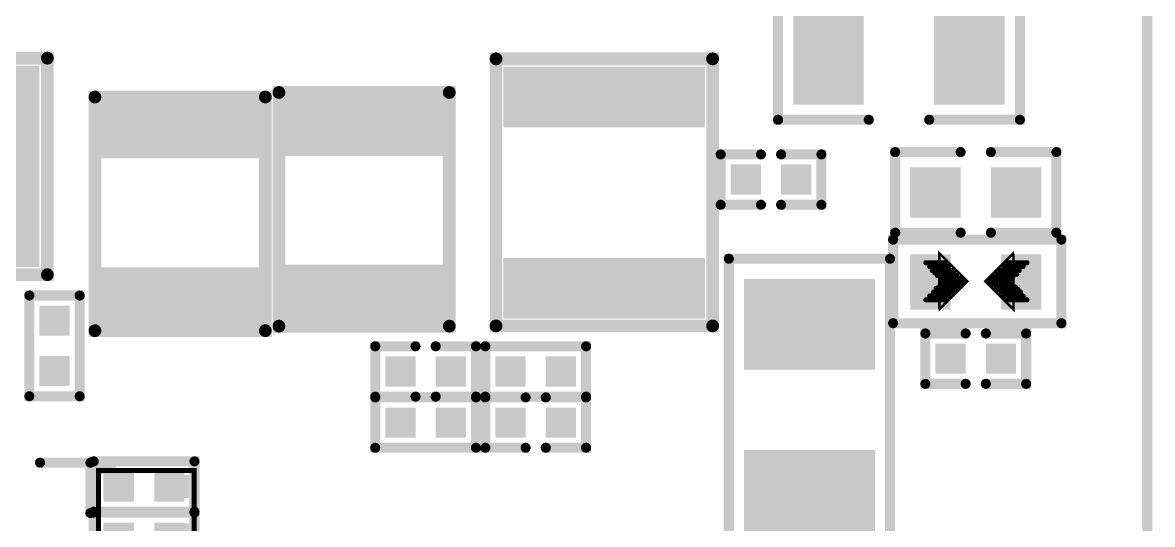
# Model space of a CAD drawing. Extents: x 109.4 to 149.6, y 97.5 to 152.5.
# Drawn here: x 138.36 to 149.58, y 133.36 to 138.34 of the extents above; entities that cross this region are included whole.
import ezdxf

# ---------------------------------------------------------------- set-up
doc = ezdxf.new("R2010")
doc.units = 0
doc.header["$MEASUREMENT"] = 0
doc.linetypes.add('TRMIDX_0', pattern=[2, 1, 1])
doc.linetypes.add('TRMIDX_1', pattern=[2, 1, 1])
doc.layers.get('0').update_dxf_attribs({"linetype": 'CONTINUOUS'})
for name, color, linetype in [('BOARD_OUTLINE_00', 254, 'CONTINUOUS'), ('DRIL_NPLTE_THRU_01', 3, 'CONTINUOUS'), ('DRIL_NPLTE_THRU_02', 171, 'CONTINUOUS'), ('DRIL_NPLTE_THRU_03', 34, 'CONTINUOUS'), ('DRIL_NPLTE_THRU_04', 1, 'CONTINUOUS'), ('DRIL_NPLTE_THRU_05', 171, 'CONTINUOUS'), ('DRIL_NPLTE_THRU_06', 136, 'CONTINUOUS'), ('DRIL_NPLTE_THRU_07', 216, 'CONTINUOUS'), ('DRIL_NPLTE_THRU_08', 2, 'CONTINUOUS'), ('DRIL_NPLTE_THRU_09', 6, 'CONTINUOUS'), ('DRIL_NPLTE_THRU_10', 106, 'CONTINUOUS'), ('DRIL_NPLTE_THRU_11', 171, 'CONTINUOUS'), ('DRIL_NPLTE_THRU_12', 176, 'CONTINUOUS'), ('DRIL_PLTE_THRU_01', 3, 'CONTINUOUS'), ('DRIL_PLTE_THRU_02', 171, 'CONTINUOUS'), ('DRIL_PLTE_THRU_03', 34, 'CONTINUOUS'), ('DRIL_PLTE_THRU_04', 1, 'CONTINUOUS'), ('DRIL_PLTE_THRU_05', 171, 'CONTINUOUS'), ('DRIL_PLTE_THRU_06', 136, 'CONTINUOUS'), ('DRIL_PLTE_THRU_07', 216, 'CONTINUOUS'), ('DRIL_PLTE_THRU_08', 2, 'CONTINUOUS'), ('DRIL_PLTE_THRU_09', 6, 'CONTINUOUS'), ('DRIL_PLTE_THRU_10', 106, 'CONTINUOUS'), ('DRIL_PLTE_THRU_11', 171, 'CONTINUOUS'), ('DRIL_PLTE_THRU_12', 176, 'CONTINUOUS'), ('PADS_BOT', 5, 'CONTINUOUS'), ('PADS_INNER', 96, 'CONTINUOUS'), ('PADS_TOP', 96, 'CONTINUOUS'), ('PADS_XR_121', 254, 'CONTINUOUS'), ('PADS_XR_123', 3, 'CONTINUOUS'), ('PART_TOP_2DLINE_00', 254, 'CONTINUOUS'), ('PART_TOP_2DLINE_01', 254, 'CONTINUOUS'), ('PART_TOP_2DLINE_126', 253, 'CONTINUOUS'), ('PART_TOP_COPPER_01', 254, 'CONTINUOUS')]:
    doc.layers.add(name, color=color, linetype=linetype)

# ---------------------------------------------------------------- blocks, each defined once
blk = doc.blocks.new('BOARD_1')
at = {"layer": 'BOARD_OUTLINE_00', "const_width": 0.1}
blk.add_lwpolyline([(7.043, -3.358, 0.414214), (3.696, -6.706), (3.696, -55.29, 0.414214), (6.744, -58.338), (40.389, -58.338, 0.414214), (43.716, -55.012), (43.716, -6.664, 0.414214), (40.41, -3.358)], format="xyb", close=True, dxfattribs=at)
blk = doc.blocks.new('SMOOTH_0$1')
at = {"const_width": 0.05}
blk.add_lwpolyline([(-0.025, 0, 1), (0.025, 0, 1)], format="xyb", close=True, dxfattribs=at)
blk = doc.blocks.new('PART_BODY_TOP_722')
at = {"layer": 'PART_TOP_2DLINE_00', "const_width": 0.1}
blk.add_lwpolyline([(-1.5, 0.8), (1.5, 0.8), (1.5, -0.8), (-1.5, -0.8)], close=True, dxfattribs=at)
at = {"layer": 'PART_TOP_2DLINE_00'}
for p in [(-1.5, 0.8), (1.5, 0.8), (-1.5, -0.8), (1.5, -0.8)]:
    blk.add_blockref('SMOOTH_0$1', p, dxfattribs=at)
blk = doc.blocks.new('DRIL_HOLE_0')
blk.add_lwpolyline([(0, 0, 1), (0, 0, 1)], format="xyb", close=True)
blk = doc.blocks.new('PAD_0')
blk.add_lwpolyline([(0, 0, 1), (0, 0, 1)], format="xyb", close=True)
blk = doc.blocks.new('PAD_6')
at = {"const_width": 0.9}
blk.add_lwpolyline([(-0.65, 0), (0.65, 0)], dxfattribs=at)
blk = doc.blocks.new('STK_TOP_14')
at = {"layer": 'DRIL_PLTE_THRU_01'}
blk.add_blockref('DRIL_HOLE_0', (0, 0), dxfattribs=at)
at = {"layer": 'DRIL_PLTE_THRU_02'}
blk.add_blockref('DRIL_HOLE_0', (0, 0), dxfattribs=at)
at = {"layer": 'DRIL_PLTE_THRU_03'}
blk.add_blockref('DRIL_HOLE_0', (0, 0), dxfattribs=at)
at = {"layer": 'DRIL_PLTE_THRU_04'}
blk.add_blockref('DRIL_HOLE_0', (0, 0), dxfattribs=at)
at = {"layer": 'DRIL_PLTE_THRU_05'}
blk.add_blockref('DRIL_HOLE_0', (0, 0), dxfattribs=at)
at = {"layer": 'DRIL_PLTE_THRU_06'}
blk.add_blockref('DRIL_HOLE_0', (0, 0), dxfattribs=at)
at = {"layer": 'DRIL_PLTE_THRU_07'}
blk.add_blockref('DRIL_HOLE_0', (0, 0), dxfattribs=at)
at = {"layer": 'DRIL_PLTE_THRU_08'}
blk.add_blockref('DRIL_HOLE_0', (0, 0), dxfattribs=at)
at = {"layer": 'DRIL_PLTE_THRU_09'}
blk.add_blockref('DRIL_HOLE_0', (0, 0), dxfattribs=at)
at = {"layer": 'DRIL_PLTE_THRU_10'}
blk.add_blockref('DRIL_HOLE_0', (0, 0), dxfattribs=at)
at = {"layer": 'DRIL_PLTE_THRU_11'}
blk.add_blockref('DRIL_HOLE_0', (0, 0), dxfattribs=at)
at = {"layer": 'DRIL_PLTE_THRU_12'}
blk.add_blockref('DRIL_HOLE_0', (0, 0), dxfattribs=at)
at = {"layer": 'PADS_BOT'}
blk.add_blockref('PAD_0', (0, 0), dxfattribs=at)
at = {"layer": 'PADS_INNER'}
blk.add_blockref('PAD_0', (0, 0), dxfattribs=at)
at = {"layer": 'PADS_TOP', "rotation": 90}
blk.add_blockref('PAD_6', (0, 0), dxfattribs=at)
blk = doc.blocks.new('SYM_TOP_24')
for name, p in [('STK_TOP_14', (-0.85, 0)), ('STK_TOP_14', (0.85, 0)), ('PART_BODY_TOP_722', (0, 0))]:
    blk.add_blockref(name, p)
blk = doc.blocks.new('PART_TOP_10')
blk.add_blockref('SYM_TOP_24', (0, 0))
blk = doc.blocks.new('PART_BODY_TOP_727')
at = {"layer": 'PART_TOP_2DLINE_126', "const_width": 0.1}
for points in [[(-0.1, 0.25), (-0.5, 0.25), (-0.5, -0.25), (-0.1, -0.25)], [(0.1, 0.25), (0.5, 0.25), (0.5, -0.25), (0.1, -0.25)]]:
    blk.add_lwpolyline(points, dxfattribs=at)
at = {"layer": 'PART_TOP_2DLINE_126'}
for p in [(-0.5, 0.25), (-0.1, 0.25), (0.1, 0.25), (0.5, 0.25), (-0.5, -0.25), (-0.1, -0.25), (0.1, -0.25), (0.5, -0.25)]:
    blk.add_blockref('SMOOTH_0$1', p, dxfattribs=at)
blk = doc.blocks.new('PAD_12')
at = {"const_width": 0.3}
blk.add_lwpolyline([(-0.15, 0), (0.15, 0)], dxfattribs=at)
blk = doc.blocks.new('STK_TOP_25')
at = {"layer": 'DRIL_NPLTE_THRU_01'}
blk.add_blockref('DRIL_HOLE_0', (0, 0), dxfattribs=at)
at = {"layer": 'DRIL_NPLTE_THRU_02'}
blk.add_blockref('DRIL_HOLE_0', (0, 0), dxfattribs=at)
at = {"layer": 'DRIL_NPLTE_THRU_03'}
blk.add_blockref('DRIL_HOLE_0', (0, 0), dxfattribs=at)
at = {"layer": 'DRIL_NPLTE_THRU_04'}
blk.add_blockref('DRIL_HOLE_0', (0, 0), dxfattribs=at)
at = {"layer": 'DRIL_NPLTE_THRU_05'}
blk.add_blockref('DRIL_HOLE_0', (0, 0), dxfattribs=at)
at = {"layer": 'DRIL_NPLTE_THRU_06'}
blk.add_blockref('DRIL_HOLE_0', (0, 0), dxfattribs=at)
at = {"layer": 'DRIL_NPLTE_THRU_07'}
blk.add_blockref('DRIL_HOLE_0', (0, 0), dxfattribs=at)
at = {"layer": 'DRIL_NPLTE_THRU_08'}
blk.add_blockref('DRIL_HOLE_0', (0, 0), dxfattribs=at)
at = {"layer": 'DRIL_NPLTE_THRU_09'}
blk.add_blockref('DRIL_HOLE_0', (0, 0), dxfattribs=at)
at = {"layer": 'DRIL_NPLTE_THRU_10'}
blk.add_blockref('DRIL_HOLE_0', (0, 0), dxfattribs=at)
at = {"layer": 'DRIL_NPLTE_THRU_11'}
blk.add_blockref('DRIL_HOLE_0', (0, 0), dxfattribs=at)
at = {"layer": 'DRIL_NPLTE_THRU_12'}
blk.add_blockref('DRIL_HOLE_0', (0, 0), dxfattribs=at)
at = {"layer": 'PADS_BOT'}
blk.add_blockref('PAD_0', (0, 0), dxfattribs=at)
at = {"layer": 'PADS_INNER'}
blk.add_blockref('PAD_0', (0, 0), dxfattribs=at)
at = {"layer": 'PADS_TOP'}
blk.add_blockref('PAD_12', (0, 0), dxfattribs=at)
blk = doc.blocks.new('SYM_TOP_29')
for name, p in [('PART_BODY_TOP_727', (0, 0)), ('STK_TOP_25', (-0.25, 0)), ('STK_TOP_25', (0.25, 0))]:
    blk.add_blockref(name, p)
blk = doc.blocks.new('PART_TOP_201')
blk.add_blockref('SYM_TOP_29', (0, 0))
blk = doc.blocks.new('PART_TOP_203')
blk.add_blockref('SYM_TOP_29', (0, 0))
blk = doc.blocks.new('PART_TOP_208')
blk.add_blockref('SYM_TOP_29', (0, 0))
blk = doc.blocks.new('PART_TOP_209')
blk.add_blockref('SYM_TOP_29', (0, 0))
blk = doc.blocks.new('SMOOTH_0$100076')
at = {"const_width": 0.05}
blk.add_lwpolyline([(-0.025, 0, 1), (0.025, 0, 1)], format="xyb", close=True, dxfattribs=at)
blk = doc.blocks.new('PART_BODY_TOP_728')
at = {"layer": 'PART_TOP_2DLINE_126', "const_width": 0.1}
for points in [[(-0.15, 0.4), (-0.8, 0.4), (-0.8, -0.4), (-0.15, -0.4)], [(0.15, -0.4), (0.8, -0.4), (0.8, 0.4), (0.15, 0.4)]]:
    blk.add_lwpolyline(points, dxfattribs=at)
at = {"layer": 'PART_TOP_2DLINE_126'}
for p in [(-0.8, 0.4), (-0.15, 0.4), (0.15, 0.4), (0.8, 0.4), (-0.8, -0.4), (-0.15, -0.4), (0.15, -0.4), (0.8, -0.4)]:
    blk.add_blockref('SMOOTH_0$100076', p, dxfattribs=at)
blk = doc.blocks.new('PAD_13')
at = {"const_width": 0.5}
blk.add_lwpolyline([(-0.25, 0), (0.25, 0)], dxfattribs=at)
blk = doc.blocks.new('STK_TOP_11')
at = {"layer": 'DRIL_PLTE_THRU_01'}
blk.add_blockref('DRIL_HOLE_0', (0, 0), dxfattribs=at)
at = {"layer": 'DRIL_PLTE_THRU_02'}
blk.add_blockref('DRIL_HOLE_0', (0, 0), dxfattribs=at)
at = {"layer": 'DRIL_PLTE_THRU_03'}
blk.add_blockref('DRIL_HOLE_0', (0, 0), dxfattribs=at)
at = {"layer": 'DRIL_PLTE_THRU_04'}
blk.add_blockref('DRIL_HOLE_0', (0, 0), dxfattribs=at)
at = {"layer": 'DRIL_PLTE_THRU_05'}
blk.add_blockref('DRIL_HOLE_0', (0, 0), dxfattribs=at)
at = {"layer": 'DRIL_PLTE_THRU_06'}
blk.add_blockref('DRIL_HOLE_0', (0, 0), dxfattribs=at)
at = {"layer": 'DRIL_PLTE_THRU_07'}
blk.add_blockref('DRIL_HOLE_0', (0, 0), dxfattribs=at)
at = {"layer": 'DRIL_PLTE_THRU_08'}
blk.add_blockref('DRIL_HOLE_0', (0, 0), dxfattribs=at)
at = {"layer": 'DRIL_PLTE_THRU_09'}
blk.add_blockref('DRIL_HOLE_0', (0, 0), dxfattribs=at)
at = {"layer": 'DRIL_PLTE_THRU_10'}
blk.add_blockref('DRIL_HOLE_0', (0, 0), dxfattribs=at)
at = {"layer": 'DRIL_PLTE_THRU_11'}
blk.add_blockref('DRIL_HOLE_0', (0, 0), dxfattribs=at)
at = {"layer": 'DRIL_PLTE_THRU_12'}
blk.add_blockref('DRIL_HOLE_0', (0, 0), dxfattribs=at)
at = {"layer": 'PADS_BOT'}
blk.add_blockref('PAD_0', (0, 0), dxfattribs=at)
at = {"layer": 'PADS_INNER'}
blk.add_blockref('PAD_0', (0, 0), dxfattribs=at)
at = {"layer": 'PADS_TOP'}
blk.add_blockref('PAD_13', (0, 0), dxfattribs=at)
blk = doc.blocks.new('SYM_TOP_30')
for name, p in [('PART_BODY_TOP_728', (0, 0)), ('STK_TOP_11', (-0.4, 0)), ('STK_TOP_11', (0.4, 0))]:
    blk.add_blockref(name, p)
blk = doc.blocks.new('PART_TOP_273')
blk.add_blockref('SYM_TOP_30', (0, 0))
blk = doc.blocks.new('PART_BODY_TOP_729')
at = {"layer": 'PART_TOP_2DLINE_126', "const_width": 0.1}
for points in [[(-0.3, 0.6), (-1.2, 0.6), (-1.2, -0.6), (-0.3, -0.6)], [(0.3, -0.6), (1.2, -0.6), (1.2, 0.6), (0.3, 0.6)]]:
    blk.add_lwpolyline(points, dxfattribs=at)
at = {"layer": 'PART_TOP_2DLINE_126'}
for p in [(-1.2, 0.6), (-0.3, 0.6), (0.3, 0.6), (1.2, 0.6), (-1.2, -0.6), (-0.3, -0.6), (0.3, -0.6), (1.2, -0.6)]:
    blk.add_blockref('SMOOTH_0$1', p, dxfattribs=at)
blk = doc.blocks.new('PAD_14')
at = {"const_width": 0.7}
blk.add_lwpolyline([(-0.45, 0), (0.45, 0)], dxfattribs=at)
blk = doc.blocks.new('STK_TOP_10')
at = {"layer": 'DRIL_PLTE_THRU_01'}
blk.add_blockref('DRIL_HOLE_0', (0, 0), dxfattribs=at)
at = {"layer": 'DRIL_PLTE_THRU_02'}
blk.add_blockref('DRIL_HOLE_0', (0, 0), dxfattribs=at)
at = {"layer": 'DRIL_PLTE_THRU_03'}
blk.add_blockref('DRIL_HOLE_0', (0, 0), dxfattribs=at)
at = {"layer": 'DRIL_PLTE_THRU_04'}
blk.add_blockref('DRIL_HOLE_0', (0, 0), dxfattribs=at)
at = {"layer": 'DRIL_PLTE_THRU_05'}
blk.add_blockref('DRIL_HOLE_0', (0, 0), dxfattribs=at)
at = {"layer": 'DRIL_PLTE_THRU_06'}
blk.add_blockref('DRIL_HOLE_0', (0, 0), dxfattribs=at)
at = {"layer": 'DRIL_PLTE_THRU_07'}
blk.add_blockref('DRIL_HOLE_0', (0, 0), dxfattribs=at)
at = {"layer": 'DRIL_PLTE_THRU_08'}
blk.add_blockref('DRIL_HOLE_0', (0, 0), dxfattribs=at)
at = {"layer": 'DRIL_PLTE_THRU_09'}
blk.add_blockref('DRIL_HOLE_0', (0, 0), dxfattribs=at)
at = {"layer": 'DRIL_PLTE_THRU_10'}
blk.add_blockref('DRIL_HOLE_0', (0, 0), dxfattribs=at)
at = {"layer": 'DRIL_PLTE_THRU_11'}
blk.add_blockref('DRIL_HOLE_0', (0, 0), dxfattribs=at)
at = {"layer": 'DRIL_PLTE_THRU_12'}
blk.add_blockref('DRIL_HOLE_0', (0, 0), dxfattribs=at)
at = {"layer": 'PADS_BOT'}
blk.add_blockref('PAD_0', (0, 0), dxfattribs=at)
at = {"layer": 'PADS_INNER'}
blk.add_blockref('PAD_0', (0, 0), dxfattribs=at)
at = {"layer": 'PADS_TOP', "rotation": 90}
blk.add_blockref('PAD_14', (0, 0), dxfattribs=at)
blk = doc.blocks.new('SYM_TOP_31')
for name, p in [('STK_TOP_10', (-0.7, 0)), ('STK_TOP_10', (0.7, 0)), ('PART_BODY_TOP_729', (0, 0))]:
    blk.add_blockref(name, p)
blk = doc.blocks.new('PART_TOP_303')
blk.add_blockref('SYM_TOP_31', (0, 0))
blk = doc.blocks.new('SMOOTH_0$0254')
at = {"const_width": 0.0127}
blk.add_lwpolyline([(-0.00635, 0, 1), (0.00635, 0, 1)], format="xyb", close=True, dxfattribs=at)
blk = doc.blocks.new('SMOOTH_0$0508')
at = {"const_width": 0.0254}
blk.add_lwpolyline([(-0.0127, 0, 1), (0.0127, 0, 1)], format="xyb", close=True, dxfattribs=at)
blk = doc.blocks.new('PART_BODY_TOP_730')
at = {"layer": 'PART_TOP_2DLINE_126', "const_width": 0.1}
blk.add_lwpolyline([(0.85, -0.41), (0.85, 0.42), (-0.82, 0.42), (-0.82, -0.41)], close=True, dxfattribs=at)
at = {"layer": 'PART_TOP_COPPER_01', "linetype": 'TRMIDX_0', "const_width": 0.0254}
for points in [[(-0.3556, -0.2667), (-0.08255, 0.00635), (-0.36195, 0.28575), (-0.36195, -0.254), (-0.3556, -0.254)], [(-0.3048, -0.1651), (-0.1397, 0), (-0.31115, 0.17145), (-0.31115, -0.1524), (-0.3048, -0.1524)]]:
    blk.add_lwpolyline(points, close=True, dxfattribs=at)
at = {"layer": 'PART_TOP_COPPER_01', "linetype": 'TRMIDX_1', "const_width": 0.0254}
for points in [[(0.3683, 0.2794), (0.09525, 0.00635), (0.37465, -0.27305), (0.37465, 0.2667), (0.3683, 0.2667)], [(0.3175, 0.1778), (0.1524, 0.0127), (0.32385, -0.15875), (0.32385, 0.1651), (0.3175, 0.1651)]]:
    blk.add_lwpolyline(points, close=True, dxfattribs=at)
at = {"layer": 'PART_TOP_COPPER_01', "linetype": 'TRMIDX_0', "const_width": 0.0508}
for points in [[(-0.3048, 0.1905), (-0.4953, 0.1905)], [(-0.2667, 0.1524), (-0.4572, 0.1524)], [(-0.2413, 0.1143), (-0.4318, 0.1143)], [(-0.2159, 0.0889), (-0.4064, 0.0889)], [(-0.1905, 0.0635), (-0.381, 0.0635)], [(-0.1524, 0.0381), (-0.3429, 0.0381)], [(-0.1397, -0.0127), (-0.3302, -0.0127)], [(-0.127, 0.0127), (-0.3175, 0.0127)], [(-0.2286, -0.1016), (-0.4191, -0.1016)], [(-0.2032, -0.0635), (-0.3937, -0.0635)], [(-0.1651, -0.0381), (-0.3556, -0.0381)], [(-0.3048, -0.1778), (-0.4953, -0.1778)], [(-0.2667, -0.1397), (-0.4572, -0.1397)]]:
    blk.add_lwpolyline(points, dxfattribs=at)
at = {"layer": 'PART_TOP_COPPER_01', "linetype": 'TRMIDX_1', "const_width": 0.0508}
for points in [[(0.2413, 0.1143), (0.4318, 0.1143)], [(0.2794, 0.1524), (0.4699, 0.1524)], [(0.3175, 0.1905), (0.508, 0.1905)], [(0.1397, 0), (0.3302, 0)], [(0.1524, 0.0254), (0.3429, 0.0254)], [(0.1651, -0.0254), (0.3556, -0.0254)], [(0.1778, 0.0508), (0.3683, 0.0508)], [(0.2159, 0.0762), (0.4064, 0.0762)], [(0.2032, -0.0508), (0.3937, -0.0508)], [(0.2286, -0.0762), (0.4191, -0.0762)], [(0.254, -0.1016), (0.4445, -0.1016)], [(0.2794, -0.1397), (0.4699, -0.1397)], [(0.3175, -0.1778), (0.508, -0.1778)]]:
    blk.add_lwpolyline(points, dxfattribs=at)
at = {"layer": 'PART_TOP_2DLINE_126'}
for p in [(-0.82, 0.42), (0.85, 0.42), (-0.82, -0.41), (0.85, -0.41)]:
    blk.add_blockref('SMOOTH_0$1', p, dxfattribs=at)
at = {"layer": 'PART_TOP_COPPER_01'}
for name, p in [('SMOOTH_0$0254', (-0.36195, 0.28575)), ('SMOOTH_0$0254', (0.3683, 0.2794)), ('SMOOTH_0$0254', (0.3683, 0.2667)), ('SMOOTH_0$0254', (0.37465, 0.2667)), ('SMOOTH_0$0508', (-0.4953, 0.1905)), ('SMOOTH_0$0508', (-0.4572, 0.1524)), ('SMOOTH_0$0508', (-0.4318, 0.1143)), ('SMOOTH_0$0508', (-0.4064, 0.0889)), ('SMOOTH_0$0508', (-0.3048, 0.1905)), ('SMOOTH_0$0254', (-0.31115, 0.17145)), ('SMOOTH_0$0508', (-0.2667, 0.1524)), ('SMOOTH_0$0508', (-0.2413, 0.1143)), ('SMOOTH_0$0508', (-0.2159, 0.0889)), ('SMOOTH_0$0508', (0.2413, 0.1143)), ('SMOOTH_0$0508', (0.2794, 0.1524)), ('SMOOTH_0$0508', (0.3175, 0.1905)), ('SMOOTH_0$0254', (0.3175, 0.1778)), ('SMOOTH_0$0254', (0.3175, 0.1651)), ('SMOOTH_0$0254', (0.32385, 0.1651)), ('SMOOTH_0$0508', (0.4318, 0.1143)), ('SMOOTH_0$0508', (0.4699, 0.1524)), ('SMOOTH_0$0508', (0.508, 0.1905)), ('SMOOTH_0$0508', (-0.381, 0.0635)), ('SMOOTH_0$0508', (-0.3429, 0.0381)), ('SMOOTH_0$0508', (-0.3302, -0.0127)), ('SMOOTH_0$0508', (-0.3175, 0.0127)), ('SMOOTH_0$0508', (-0.1905, 0.0635)), ('SMOOTH_0$0508', (-0.1524, 0.0381)), ('SMOOTH_0$0508', (-0.1397, -0.0127)), ('SMOOTH_0$0508', (-0.127, 0.0127)), ('SMOOTH_0$0254', (-0.1397, 0)), ('SMOOTH_0$0254', (-0.08255, 0.00635)), ('SMOOTH_0$0254', (0.09525, 0.00635)), ('SMOOTH_0$0508', (0.1397, 0)), ('SMOOTH_0$0508', (0.1524, 0.0254)), ('SMOOTH_0$0254', (0.1524, 0.0127)), ('SMOOTH_0$0508', (0.1651, -0.0254)), ('SMOOTH_0$0508', (0.1778, 0.0508)), ('SMOOTH_0$0508', (0.2159, 0.0762)), ('SMOOTH_0$0508', (0.3302, 0)), ('SMOOTH_0$0508', (0.3429, 0.0254)), ('SMOOTH_0$0508', (0.3556, -0.0254)), ('SMOOTH_0$0508', (0.3683, 0.0508)), ('SMOOTH_0$0508', (0.4064, 0.0762)), ('SMOOTH_0$0508', (-0.4191, -0.1016)), ('SMOOTH_0$0508', (-0.3937, -0.0635)), ('SMOOTH_0$0508', (-0.3556, -0.0381)), ('SMOOTH_0$0508', (-0.2286, -0.1016)), ('SMOOTH_0$0508', (-0.2032, -0.0635)), ('SMOOTH_0$0508', (-0.1651, -0.0381)), ('SMOOTH_0$0508', (0.2032, -0.0508)), ('SMOOTH_0$0508', (0.2286, -0.0762)), ('SMOOTH_0$0508', (0.254, -0.1016)), ('SMOOTH_0$0508', (0.3937, -0.0508)), ('SMOOTH_0$0508', (0.4191, -0.0762)), ('SMOOTH_0$0508', (0.4445, -0.1016)), ('SMOOTH_0$0508', (-0.4953, -0.1778)), ('SMOOTH_0$0508', (-0.4572, -0.1397)), ('SMOOTH_0$0508', (-0.3048, -0.1778)), ('SMOOTH_0$0254', (-0.31115, -0.1524)), ('SMOOTH_0$0254', (-0.3048, -0.1524)), ('SMOOTH_0$0254', (-0.3048, -0.1651)), ('SMOOTH_0$0508', (-0.2667, -0.1397)), ('SMOOTH_0$0508', (0.2794, -0.1397)), ('SMOOTH_0$0508', (0.3175, -0.1778)), ('SMOOTH_0$0254', (0.32385, -0.15875)), ('SMOOTH_0$0508', (0.4699, -0.1397)), ('SMOOTH_0$0508', (0.508, -0.1778)), ('SMOOTH_0$0254', (-0.36195, -0.254)), ('SMOOTH_0$0254', (-0.3556, -0.254)), ('SMOOTH_0$0254', (-0.3556, -0.2667)), ('SMOOTH_0$0254', (0.37465, -0.27305))]:
    blk.add_blockref(name, p, dxfattribs=at)
blk = doc.blocks.new('PAD_15')
at = {"const_width": 0.4}
blk.add_lwpolyline([(-0.275, 0), (0.275, 0)], dxfattribs=at)
blk = doc.blocks.new('STK_TOP_32')
at = {"layer": 'DRIL_PLTE_THRU_01'}
blk.add_blockref('DRIL_HOLE_0', (0, 0), dxfattribs=at)
at = {"layer": 'DRIL_PLTE_THRU_02'}
blk.add_blockref('DRIL_HOLE_0', (0, 0), dxfattribs=at)
at = {"layer": 'DRIL_PLTE_THRU_03'}
blk.add_blockref('DRIL_HOLE_0', (0, 0), dxfattribs=at)
at = {"layer": 'DRIL_PLTE_THRU_04'}
blk.add_blockref('DRIL_HOLE_0', (0, 0), dxfattribs=at)
at = {"layer": 'DRIL_PLTE_THRU_05'}
blk.add_blockref('DRIL_HOLE_0', (0, 0), dxfattribs=at)
at = {"layer": 'DRIL_PLTE_THRU_06'}
blk.add_blockref('DRIL_HOLE_0', (0, 0), dxfattribs=at)
at = {"layer": 'DRIL_PLTE_THRU_07'}
blk.add_blockref('DRIL_HOLE_0', (0, 0), dxfattribs=at)
at = {"layer": 'DRIL_PLTE_THRU_08'}
blk.add_blockref('DRIL_HOLE_0', (0, 0), dxfattribs=at)
at = {"layer": 'DRIL_PLTE_THRU_09'}
blk.add_blockref('DRIL_HOLE_0', (0, 0), dxfattribs=at)
at = {"layer": 'DRIL_PLTE_THRU_10'}
blk.add_blockref('DRIL_HOLE_0', (0, 0), dxfattribs=at)
at = {"layer": 'DRIL_PLTE_THRU_11'}
blk.add_blockref('DRIL_HOLE_0', (0, 0), dxfattribs=at)
at = {"layer": 'DRIL_PLTE_THRU_12'}
blk.add_blockref('DRIL_HOLE_0', (0, 0), dxfattribs=at)
at = {"layer": 'PADS_BOT'}
blk.add_blockref('PAD_0', (0, 0), dxfattribs=at)
at = {"layer": 'PADS_INNER'}
blk.add_blockref('PAD_0', (0, 0), dxfattribs=at)
at = {"layer": 'PADS_TOP', "rotation": 90}
blk.add_blockref('PAD_15', (0, 0), dxfattribs=at)
blk = doc.blocks.new('SYM_TOP_32')
for name, p in [('PART_BODY_TOP_730', (0, 0)), ('STK_TOP_32', (-0.45, 0)), ('STK_TOP_32', (0.45, 0))]:
    blk.add_blockref(name, p)
blk = doc.blocks.new('PART_TOP_308')
blk.add_blockref('SYM_TOP_32', (0, 0))
blk = doc.blocks.new('SMOOTH_0$127')
at = {"const_width": 0.0635}
blk.add_lwpolyline([(-0.03175, 0, 1), (0.03175, 0, 1)], format="xyb", close=True, dxfattribs=at)
blk = doc.blocks.new('PART_BODY_TOP_731')
at = {"layer": 'PART_TOP_2DLINE_01', "const_width": 0.127}
blk.add_lwpolyline([(-1.326, 1.079), (1.326, 1.079), (1.326, -1.071), (-1.326, -1.071)], close=True, dxfattribs=at)
at = {"layer": 'PART_TOP_2DLINE_01'}
for p in [(-1.326, 1.079), (1.326, 1.079), (-1.326, -1.071), (1.326, -1.071)]:
    blk.add_blockref('SMOOTH_0$127', p, dxfattribs=at)
blk = doc.blocks.new('PAD_16')
at = {"const_width": 0.6}
blk.add_lwpolyline([(-1, 0), (1, 0)], dxfattribs=at)
blk = doc.blocks.new('STK_TOP_36')
at = {"layer": 'DRIL_PLTE_THRU_01'}
blk.add_blockref('DRIL_HOLE_0', (0, 0), dxfattribs=at)
at = {"layer": 'DRIL_PLTE_THRU_02'}
blk.add_blockref('DRIL_HOLE_0', (0, 0), dxfattribs=at)
at = {"layer": 'DRIL_PLTE_THRU_03'}
blk.add_blockref('DRIL_HOLE_0', (0, 0), dxfattribs=at)
at = {"layer": 'DRIL_PLTE_THRU_04'}
blk.add_blockref('DRIL_HOLE_0', (0, 0), dxfattribs=at)
at = {"layer": 'DRIL_PLTE_THRU_05'}
blk.add_blockref('DRIL_HOLE_0', (0, 0), dxfattribs=at)
at = {"layer": 'DRIL_PLTE_THRU_06'}
blk.add_blockref('DRIL_HOLE_0', (0, 0), dxfattribs=at)
at = {"layer": 'DRIL_PLTE_THRU_07'}
blk.add_blockref('DRIL_HOLE_0', (0, 0), dxfattribs=at)
at = {"layer": 'DRIL_PLTE_THRU_08'}
blk.add_blockref('DRIL_HOLE_0', (0, 0), dxfattribs=at)
at = {"layer": 'DRIL_PLTE_THRU_09'}
blk.add_blockref('DRIL_HOLE_0', (0, 0), dxfattribs=at)
at = {"layer": 'DRIL_PLTE_THRU_10'}
blk.add_blockref('DRIL_HOLE_0', (0, 0), dxfattribs=at)
at = {"layer": 'DRIL_PLTE_THRU_11'}
blk.add_blockref('DRIL_HOLE_0', (0, 0), dxfattribs=at)
at = {"layer": 'DRIL_PLTE_THRU_12'}
blk.add_blockref('DRIL_HOLE_0', (0, 0), dxfattribs=at)
at = {"layer": 'PADS_BOT'}
blk.add_blockref('PAD_0', (0, 0), dxfattribs=at)
at = {"layer": 'PADS_INNER'}
blk.add_blockref('PAD_0', (0, 0), dxfattribs=at)
at = {"layer": 'PADS_TOP', "rotation": 90}
blk.add_blockref('PAD_16', (0, 0), dxfattribs=at)
blk = doc.blocks.new('SYM_TOP_33')
for name, p in [('STK_TOP_36', (-0.953, 0.006)), ('STK_TOP_36', (0.947, 0.006)), ('PART_BODY_TOP_731', (0, 0))]:
    blk.add_blockref(name, p)
blk = doc.blocks.new('PART_TOP_319')
blk.add_blockref('SYM_TOP_33', (0, 0))
blk = doc.blocks.new('PART_TOP_320')
blk.add_blockref('SYM_TOP_33', (0, 0))
blk = doc.blocks.new('PART_BODY_TOP_732')
at = {"layer": 'PART_TOP_2DLINE_01', "const_width": 0.127}
blk.add_lwpolyline([(-0.23, 0.844), (2.09, 0.844), (2.09, -0.847), (-0.23, -0.847)], close=True, dxfattribs=at)
at = {"layer": 'PART_TOP_2DLINE_01'}
for p in [(-0.23, 0.844), (2.09, 0.844), (-0.23, -0.847), (2.09, -0.847)]:
    blk.add_blockref('SMOOTH_0$127', p, dxfattribs=at)
blk = doc.blocks.new('PAD_17')
at = {"const_width": 0.6}
blk.add_lwpolyline([(-0.8, 0), (0.8, 0)], dxfattribs=at)
blk = doc.blocks.new('STK_TOP_35')
at = {"layer": 'DRIL_PLTE_THRU_01'}
blk.add_blockref('DRIL_HOLE_0', (0, 0), dxfattribs=at)
at = {"layer": 'DRIL_PLTE_THRU_02'}
blk.add_blockref('DRIL_HOLE_0', (0, 0), dxfattribs=at)
at = {"layer": 'DRIL_PLTE_THRU_03'}
blk.add_blockref('DRIL_HOLE_0', (0, 0), dxfattribs=at)
at = {"layer": 'DRIL_PLTE_THRU_04'}
blk.add_blockref('DRIL_HOLE_0', (0, 0), dxfattribs=at)
at = {"layer": 'DRIL_PLTE_THRU_05'}
blk.add_blockref('DRIL_HOLE_0', (0, 0), dxfattribs=at)
at = {"layer": 'DRIL_PLTE_THRU_06'}
blk.add_blockref('DRIL_HOLE_0', (0, 0), dxfattribs=at)
at = {"layer": 'DRIL_PLTE_THRU_07'}
blk.add_blockref('DRIL_HOLE_0', (0, 0), dxfattribs=at)
at = {"layer": 'DRIL_PLTE_THRU_08'}
blk.add_blockref('DRIL_HOLE_0', (0, 0), dxfattribs=at)
at = {"layer": 'DRIL_PLTE_THRU_09'}
blk.add_blockref('DRIL_HOLE_0', (0, 0), dxfattribs=at)
at = {"layer": 'DRIL_PLTE_THRU_10'}
blk.add_blockref('DRIL_HOLE_0', (0, 0), dxfattribs=at)
at = {"layer": 'DRIL_PLTE_THRU_11'}
blk.add_blockref('DRIL_HOLE_0', (0, 0), dxfattribs=at)
at = {"layer": 'DRIL_PLTE_THRU_12'}
blk.add_blockref('DRIL_HOLE_0', (0, 0), dxfattribs=at)
at = {"layer": 'PADS_BOT'}
blk.add_blockref('PAD_0', (0, 0), dxfattribs=at)
at = {"layer": 'PADS_INNER'}
blk.add_blockref('PAD_0', (0, 0), dxfattribs=at)
at = {"layer": 'PADS_TOP', "rotation": 90}
blk.add_blockref('PAD_17', (0, 0), dxfattribs=at)
blk = doc.blocks.new('SYM_TOP_34')
for name, p in [('STK_TOP_35', (0.1, 0)), ('STK_TOP_35', (1.78, 0)), ('PART_BODY_TOP_732', (0, 0))]:
    blk.add_blockref(name, p)
blk = doc.blocks.new('PART_TOP_323')
blk.add_blockref('SYM_TOP_34', (0, 0))
blk = doc.blocks.new('PART_TOP_324')
blk.add_blockref('SYM_TOP_34', (0, 0))
blk = doc.blocks.new('SMOOTH_0$05')
at = {"const_width": 0.025}
blk.add_lwpolyline([(-0.0125, 0, 1), (0.0125, 0, 1)], format="xyb", close=True, dxfattribs=at)
blk = doc.blocks.new('SMOOTH_0$15')
at = {"const_width": 0.075}
blk.add_lwpolyline([(-0.0375, 0, 1), (0.0375, 0, 1)], format="xyb", close=True, dxfattribs=at)
blk = doc.blocks.new('PART_BODY_TOP_733')
at = {"layer": 'PART_TOP_2DLINE_01', "const_width": 0.15}
blk.add_lwpolyline([(-0.25, 0.05), (-0.25, 0.2), (-0.1, 0.2)], dxfattribs=at)
at = {"layer": 'PART_TOP_2DLINE_01', "const_width": 0.05}
blk.add_lwpolyline([(-0.2, 0.16), (0.75, 0.16), (0.75, -0.65), (-0.2, -0.65)], close=True, dxfattribs=at)
at = {"layer": 'PART_TOP_2DLINE_01'}
for name, p in [('SMOOTH_0$15', (-0.25, 0.2)), ('SMOOTH_0$15', (-0.1, 0.2)), ('SMOOTH_0$15', (-0.25, 0.05)), ('SMOOTH_0$05', (-0.2, 0.16)), ('SMOOTH_0$05', (0.75, 0.16)), ('SMOOTH_0$05', (-0.2, -0.65)), ('SMOOTH_0$05', (0.75, -0.65))]:
    blk.add_blockref(name, p, dxfattribs=at)
blk = doc.blocks.new('PAD_18')
at = {"const_width": 0.23}
blk.add_lwpolyline([(-0.15, 0), (0.15, 0)], dxfattribs=at)
blk = doc.blocks.new('STK_TOP_43')
at = {"layer": 'DRIL_NPLTE_THRU_01'}
blk.add_blockref('DRIL_HOLE_0', (0, 0), dxfattribs=at)
at = {"layer": 'DRIL_NPLTE_THRU_02'}
blk.add_blockref('DRIL_HOLE_0', (0, 0), dxfattribs=at)
at = {"layer": 'DRIL_NPLTE_THRU_03'}
blk.add_blockref('DRIL_HOLE_0', (0, 0), dxfattribs=at)
at = {"layer": 'DRIL_NPLTE_THRU_04'}
blk.add_blockref('DRIL_HOLE_0', (0, 0), dxfattribs=at)
at = {"layer": 'DRIL_NPLTE_THRU_05'}
blk.add_blockref('DRIL_HOLE_0', (0, 0), dxfattribs=at)
at = {"layer": 'DRIL_NPLTE_THRU_06'}
blk.add_blockref('DRIL_HOLE_0', (0, 0), dxfattribs=at)
at = {"layer": 'DRIL_NPLTE_THRU_07'}
blk.add_blockref('DRIL_HOLE_0', (0, 0), dxfattribs=at)
at = {"layer": 'DRIL_NPLTE_THRU_08'}
blk.add_blockref('DRIL_HOLE_0', (0, 0), dxfattribs=at)
at = {"layer": 'DRIL_NPLTE_THRU_09'}
blk.add_blockref('DRIL_HOLE_0', (0, 0), dxfattribs=at)
at = {"layer": 'DRIL_NPLTE_THRU_10'}
blk.add_blockref('DRIL_HOLE_0', (0, 0), dxfattribs=at)
at = {"layer": 'DRIL_NPLTE_THRU_11'}
blk.add_blockref('DRIL_HOLE_0', (0, 0), dxfattribs=at)
at = {"layer": 'DRIL_NPLTE_THRU_12'}
blk.add_blockref('DRIL_HOLE_0', (0, 0), dxfattribs=at)
at = {"layer": 'PADS_BOT'}
blk.add_blockref('PAD_0', (0, 0), dxfattribs=at)
at = {"layer": 'PADS_INNER'}
blk.add_blockref('PAD_0', (0, 0), dxfattribs=at)
at = {"layer": 'PADS_TOP'}
blk.add_blockref('PAD_18', (0, 0), dxfattribs=at)
blk = doc.blocks.new('SYM_TOP_35')
for name, p in [('PART_BODY_TOP_733', (0, 0)), ('STK_TOP_43', (0, 0)), ('STK_TOP_43', (0.55, 0)), ('STK_TOP_43', (0, -0.48)), ('STK_TOP_43', (0.55, -0.48))]:
    blk.add_blockref(name, p)
blk = doc.blocks.new('PART_TOP_330')
blk.add_blockref('SYM_TOP_35', (0, 0))
blk = doc.blocks.new('PART_BODY_TOP_738')
at = {"layer": 'PART_TOP_2DLINE_126', "const_width": 0.1}
blk.add_lwpolyline([(-0.5, 0.25), (0.5, 0.25), (0.5, -0.25), (-0.5, -0.25)], close=True, dxfattribs=at)
at = {"layer": 'PART_TOP_2DLINE_126'}
for p in [(-0.5, 0.25), (0.5, 0.25), (-0.5, -0.25), (0.5, -0.25)]:
    blk.add_blockref('SMOOTH_0$100076', p, dxfattribs=at)
blk = doc.blocks.new('SYM_TOP_40')
for name, p in [('PART_BODY_TOP_738', (0, 0)), ('STK_TOP_25', (-0.25, 0)), ('STK_TOP_25', (0.25, 0))]:
    blk.add_blockref(name, p)
blk = doc.blocks.new('PART_TOP_491')
blk.add_blockref('SYM_TOP_40', (0, 0))
blk = doc.blocks.new('PART_TOP_493')
blk.add_blockref('SYM_TOP_40', (0, 0))
blk = doc.blocks.new('PART_TOP_505')
blk.add_blockref('SYM_TOP_40', (0, 0))
blk = doc.blocks.new('PART_TOP_507')
blk.add_blockref('SYM_TOP_40', (0, 0))
blk = doc.blocks.new('PART_TOP_525')
blk.add_blockref('SYM_TOP_40', (0, 0))
blk = doc.blocks.new('SMOOTH_0$0999993333')
at = {"const_width": 0.05}
blk.add_lwpolyline([(-0.025, 0, 1), (0.025, 0, 1)], format="xyb", close=True, dxfattribs=at)
blk = doc.blocks.new('PART_BODY_TOP_741')
at = {"layer": 'PART_TOP_2DLINE_01', "const_width": 0.1}
blk.add_lwpolyline([(9, -9), (9, -9.5), (8.5, -9.5)], dxfattribs=at)
at = {"layer": 'PART_TOP_2DLINE_01'}
for p in [(9, -9), (8.5, -9.5), (9, -9.5)]:
    blk.add_blockref('SMOOTH_0$0999993333', p, dxfattribs=at)
blk = doc.blocks.new('SYM_TOP_43')
blk.add_blockref('PART_BODY_TOP_741', (0, 0))
blk = doc.blocks.new('PART_TOP_592')
blk.add_blockref('SYM_TOP_43', (0, 0))
blk = doc.blocks.new('SMOOTH_0$150114')
at = {"const_width": 0.075057}
blk.add_lwpolyline([(-0.037528, 0, 1), (0.037528, 0, 1)], format="xyb", close=True, dxfattribs=at)
blk = doc.blocks.new('PART_BODY_TOP_745')
at = {"layer": 'PART_TOP_2DLINE_00', "const_width": 0.15}
blk.add_lwpolyline([(-4.327, 4, 1), (-3.673, 4, 1)], format="xyb", close=True, dxfattribs=at)
blk.add_lwpolyline([(-3.5, 3.5), (3.5, 3.5), (3.5, -3.5), (-3.5, -3.5)], close=True, dxfattribs=at)
at = {"layer": 'PART_TOP_2DLINE_00'}
for p in [(-3.5, 3.5), (3.5, 3.5), (-3.5, -3.5), (3.5, -3.5)]:
    blk.add_blockref('SMOOTH_0$150114', p, dxfattribs=at)
blk = doc.blocks.new('PAD_30')
at = {"const_width": 0.25}
blk.add_lwpolyline([(-0.45, 0), (0.45, 0)], dxfattribs=at)
blk = doc.blocks.new('PAD_31')
at = {"const_width": 0.15}
blk.add_lwpolyline([(-0.4, 0), (0.4, 0)], dxfattribs=at)
blk = doc.blocks.new('STK_TOP_37')
at = {"layer": 'DRIL_PLTE_THRU_01'}
blk.add_blockref('DRIL_HOLE_0', (0, 0), dxfattribs=at)
at = {"layer": 'DRIL_PLTE_THRU_02'}
blk.add_blockref('DRIL_HOLE_0', (0, 0), dxfattribs=at)
at = {"layer": 'DRIL_PLTE_THRU_03'}
blk.add_blockref('DRIL_HOLE_0', (0, 0), dxfattribs=at)
at = {"layer": 'DRIL_PLTE_THRU_04'}
blk.add_blockref('DRIL_HOLE_0', (0, 0), dxfattribs=at)
at = {"layer": 'DRIL_PLTE_THRU_05'}
blk.add_blockref('DRIL_HOLE_0', (0, 0), dxfattribs=at)
at = {"layer": 'DRIL_PLTE_THRU_06'}
blk.add_blockref('DRIL_HOLE_0', (0, 0), dxfattribs=at)
at = {"layer": 'DRIL_PLTE_THRU_07'}
blk.add_blockref('DRIL_HOLE_0', (0, 0), dxfattribs=at)
at = {"layer": 'DRIL_PLTE_THRU_08'}
blk.add_blockref('DRIL_HOLE_0', (0, 0), dxfattribs=at)
at = {"layer": 'DRIL_PLTE_THRU_09'}
blk.add_blockref('DRIL_HOLE_0', (0, 0), dxfattribs=at)
at = {"layer": 'DRIL_PLTE_THRU_10'}
blk.add_blockref('DRIL_HOLE_0', (0, 0), dxfattribs=at)
at = {"layer": 'DRIL_PLTE_THRU_11'}
blk.add_blockref('DRIL_HOLE_0', (0, 0), dxfattribs=at)
at = {"layer": 'DRIL_PLTE_THRU_12'}
blk.add_blockref('DRIL_HOLE_0', (0, 0), dxfattribs=at)
at = {"layer": 'PADS_BOT'}
blk.add_blockref('PAD_0', (0, 0), dxfattribs=at)
at = {"layer": 'PADS_INNER'}
blk.add_blockref('PAD_0', (0, 0), dxfattribs=at)
at = {"layer": 'PADS_TOP'}
blk.add_blockref('PAD_31', (0, 0), dxfattribs=at)
at = {"layer": 'PADS_XR_121'}
blk.add_blockref('PAD_30', (0, 0), dxfattribs=at)
at = {"layer": 'PADS_XR_123'}
blk.add_blockref('PAD_31', (0, 0), dxfattribs=at)
blk = doc.blocks.new('STK_TOP_38')
at = {"layer": 'DRIL_PLTE_THRU_01'}
blk.add_blockref('DRIL_HOLE_0', (0, 0), dxfattribs=at)
at = {"layer": 'DRIL_PLTE_THRU_02'}
blk.add_blockref('DRIL_HOLE_0', (0, 0), dxfattribs=at)
at = {"layer": 'DRIL_PLTE_THRU_03'}
blk.add_blockref('DRIL_HOLE_0', (0, 0), dxfattribs=at)
at = {"layer": 'DRIL_PLTE_THRU_04'}
blk.add_blockref('DRIL_HOLE_0', (0, 0), dxfattribs=at)
at = {"layer": 'DRIL_PLTE_THRU_05'}
blk.add_blockref('DRIL_HOLE_0', (0, 0), dxfattribs=at)
at = {"layer": 'DRIL_PLTE_THRU_06'}
blk.add_blockref('DRIL_HOLE_0', (0, 0), dxfattribs=at)
at = {"layer": 'DRIL_PLTE_THRU_07'}
blk.add_blockref('DRIL_HOLE_0', (0, 0), dxfattribs=at)
at = {"layer": 'DRIL_PLTE_THRU_08'}
blk.add_blockref('DRIL_HOLE_0', (0, 0), dxfattribs=at)
at = {"layer": 'DRIL_PLTE_THRU_09'}
blk.add_blockref('DRIL_HOLE_0', (0, 0), dxfattribs=at)
at = {"layer": 'DRIL_PLTE_THRU_10'}
blk.add_blockref('DRIL_HOLE_0', (0, 0), dxfattribs=at)
at = {"layer": 'DRIL_PLTE_THRU_11'}
blk.add_blockref('DRIL_HOLE_0', (0, 0), dxfattribs=at)
at = {"layer": 'DRIL_PLTE_THRU_12'}
blk.add_blockref('DRIL_HOLE_0', (0, 0), dxfattribs=at)
at = {"layer": 'PADS_BOT'}
blk.add_blockref('PAD_0', (0, 0), dxfattribs=at)
at = {"layer": 'PADS_INNER'}
blk.add_blockref('PAD_0', (0, 0), dxfattribs=at)
at = {"layer": 'PADS_TOP', "rotation": 90}
blk.add_blockref('PAD_31', (0, 0), dxfattribs=at)
at = {"layer": 'PADS_XR_121', "rotation": 90}
blk.add_blockref('PAD_30', (0, 0), dxfattribs=at)
at = {"layer": 'PADS_XR_123', "rotation": 90}
blk.add_blockref('PAD_31', (0, 0), dxfattribs=at)
blk = doc.blocks.new('PAD_32')
at = {"const_width": 5.59}
blk.add_lwpolyline([(-2.795, 0), (2.795, 0)], dxfattribs=at)
blk = doc.blocks.new('PAD_33')
at = {"const_width": 5.49}
blk.add_lwpolyline([(-2.745, 0), (2.745, 0)], dxfattribs=at)
blk = doc.blocks.new('STK_TOP_39')
at = {"layer": 'DRIL_PLTE_THRU_01'}
blk.add_blockref('DRIL_HOLE_0', (0, 0), dxfattribs=at)
at = {"layer": 'DRIL_PLTE_THRU_02'}
blk.add_blockref('DRIL_HOLE_0', (0, 0), dxfattribs=at)
at = {"layer": 'DRIL_PLTE_THRU_03'}
blk.add_blockref('DRIL_HOLE_0', (0, 0), dxfattribs=at)
at = {"layer": 'DRIL_PLTE_THRU_04'}
blk.add_blockref('DRIL_HOLE_0', (0, 0), dxfattribs=at)
at = {"layer": 'DRIL_PLTE_THRU_05'}
blk.add_blockref('DRIL_HOLE_0', (0, 0), dxfattribs=at)
at = {"layer": 'DRIL_PLTE_THRU_06'}
blk.add_blockref('DRIL_HOLE_0', (0, 0), dxfattribs=at)
at = {"layer": 'DRIL_PLTE_THRU_07'}
blk.add_blockref('DRIL_HOLE_0', (0, 0), dxfattribs=at)
at = {"layer": 'DRIL_PLTE_THRU_08'}
blk.add_blockref('DRIL_HOLE_0', (0, 0), dxfattribs=at)
at = {"layer": 'DRIL_PLTE_THRU_09'}
blk.add_blockref('DRIL_HOLE_0', (0, 0), dxfattribs=at)
at = {"layer": 'DRIL_PLTE_THRU_10'}
blk.add_blockref('DRIL_HOLE_0', (0, 0), dxfattribs=at)
at = {"layer": 'DRIL_PLTE_THRU_11'}
blk.add_blockref('DRIL_HOLE_0', (0, 0), dxfattribs=at)
at = {"layer": 'DRIL_PLTE_THRU_12'}
blk.add_blockref('DRIL_HOLE_0', (0, 0), dxfattribs=at)
at = {"layer": 'PADS_BOT'}
blk.add_blockref('PAD_0', (0, 0), dxfattribs=at)
at = {"layer": 'PADS_INNER'}
blk.add_blockref('PAD_0', (0, 0), dxfattribs=at)
at = {"layer": 'PADS_TOP'}
blk.add_blockref('PAD_33', (0, 0), dxfattribs=at)
at = {"layer": 'PADS_XR_121'}
blk.add_blockref('PAD_32', (0, 0), dxfattribs=at)
at = {"layer": 'PADS_XR_123'}
blk.add_blockref('PAD_33', (0, 0), dxfattribs=at)
blk = doc.blocks.new('SYM_TOP_47')
for name, p in [('PART_BODY_TOP_745', (0, 0)), ('STK_TOP_38', (-2.8, 3.5)), ('STK_TOP_38', (-2.45, 3.5)), ('STK_TOP_38', (-2.1, 3.5)), ('STK_TOP_38', (-1.75, 3.5)), ('STK_TOP_38', (-1.4, 3.5)), ('STK_TOP_38', (-1.05, 3.5)), ('STK_TOP_38', (-0.7, 3.5)), ('STK_TOP_38', (-0.35, 3.5)), ('STK_TOP_38', (0, 3.5)), ('STK_TOP_38', (0.35, 3.5)), ('STK_TOP_38', (0.7, 3.5)), ('STK_TOP_38', (1.05, 3.5)), ('STK_TOP_38', (1.4, 3.5)), ('STK_TOP_38', (1.75, 3.5)), ('STK_TOP_38', (2.1, 3.5)), ('STK_TOP_38', (2.45, 3.5)), ('STK_TOP_38', (2.8, 3.5)), ('STK_TOP_37', (-3.5, 2.8)), ('STK_TOP_37', (3.5, 2.8)), ('STK_TOP_39', (0, 0)), ('STK_TOP_37', (-3.5, 2.45)), ('STK_TOP_37', (3.5, 2.45)), ('STK_TOP_37', (-3.5, 2.1)), ('STK_TOP_37', (3.5, 2.1)), ('STK_TOP_37', (-3.5, 1.75)), ('STK_TOP_37', (3.5, 1.75)), ('STK_TOP_37', (-3.5, 1.4)), ('STK_TOP_37', (3.5, 1.4)), ('STK_TOP_37', (-3.5, 1.05)), ('STK_TOP_37', (3.5, 1.05)), ('STK_TOP_37', (-3.5, 0.7)), ('STK_TOP_37', (3.5, 0.7)), ('STK_TOP_37', (-3.5, 0.35)), ('STK_TOP_37', (3.5, 0.35)), ('STK_TOP_37', (-3.5, 0)), ('STK_TOP_37', (3.5, 0)), ('STK_TOP_37', (-3.5, -0.35)), ('STK_TOP_37', (3.5, -0.35)), ('STK_TOP_37', (-3.5, -0.7)), ('STK_TOP_37', (3.5, -0.7)), ('STK_TOP_37', (-3.5, -1.05)), ('STK_TOP_37', (3.5, -1.05)), ('STK_TOP_37', (-3.5, -1.4)), ('STK_TOP_37', (3.5, -1.4)), ('STK_TOP_37', (-3.5, -1.75)), ('STK_TOP_37', (3.5, -1.75)), ('STK_TOP_37', (-3.5, -2.1)), ('STK_TOP_37', (3.5, -2.1)), ('STK_TOP_37', (-3.5, -2.45)), ('STK_TOP_37', (3.5, -2.45)), ('STK_TOP_37', (-3.5, -2.8)), ('STK_TOP_37', (3.5, -2.8)), ('STK_TOP_38', (-2.8, -3.5)), ('STK_TOP_38', (-2.45, -3.5)), ('STK_TOP_38', (-2.1, -3.5)), ('STK_TOP_38', (-1.75, -3.5)), ('STK_TOP_38', (-1.4, -3.5)), ('STK_TOP_38', (-1.05, -3.5)), ('STK_TOP_38', (-0.7, -3.5)), ('STK_TOP_38', (-0.35, -3.5)), ('STK_TOP_38', (0, -3.5)), ('STK_TOP_38', (0.35, -3.5)), ('STK_TOP_38', (0.7, -3.5)), ('STK_TOP_38', (1.05, -3.5)), ('STK_TOP_38', (1.4, -3.5)), ('STK_TOP_38', (1.75, -3.5)), ('STK_TOP_38', (2.1, -3.5)), ('STK_TOP_38', (2.45, -3.5)), ('STK_TOP_38', (2.8, -3.5))]:
    blk.add_blockref(name, p)
blk = doc.blocks.new('PART_TOP_596')
blk.add_blockref('SYM_TOP_47', (0, 0))

msp = doc.modelspace()

# ---------------------------------------------------------------- block references
for name, p in [('BOARD_1', (105.814, 155.847)), ('PART_TOP_320', (137.285, 136.91)), ('PART_TOP_273', (147.826, 136.656)), ('PART_TOP_308', (147.826, 135.767)), ('PART_TOP_201', (147.826, 135.005)), ('PART_TOP_208', (142.365, 134.878)), ('PART_TOP_507', (143.458, 134.878)), ('PART_TOP_491', (139.571, 133.735)), ('PART_TOP_330', (139.317, 133.735)), ('PART_TOP_493', (139.571, 133.227))]:
    msp.add_blockref(name, p)
for name, p, rotation in [('PART_TOP_596', (140.714, 142.371), 270), ('PART_TOP_303', (147.064, 137.977), 180), ('PART_TOP_319', (144.143, 136.656), 90), ('PART_TOP_324', (141.756, 137.418), 270), ('PART_TOP_323', (139.927, 135.513), 90), ('PART_TOP_203', (145.794, 136.783), 180), ('PART_TOP_10', (146.175, 134.497), 270), ('PART_TOP_525', (138.682, 135.132), 270), ('PART_TOP_505', (142.365, 134.37), 180), ('PART_TOP_209', (143.458, 134.37), 180), ('PART_TOP_592', (129.538, 124.972), 90)]:
    msp.add_blockref(name, p, dxfattribs=dict(rotation=rotation))

doc.saveas('drawing.dxf')
